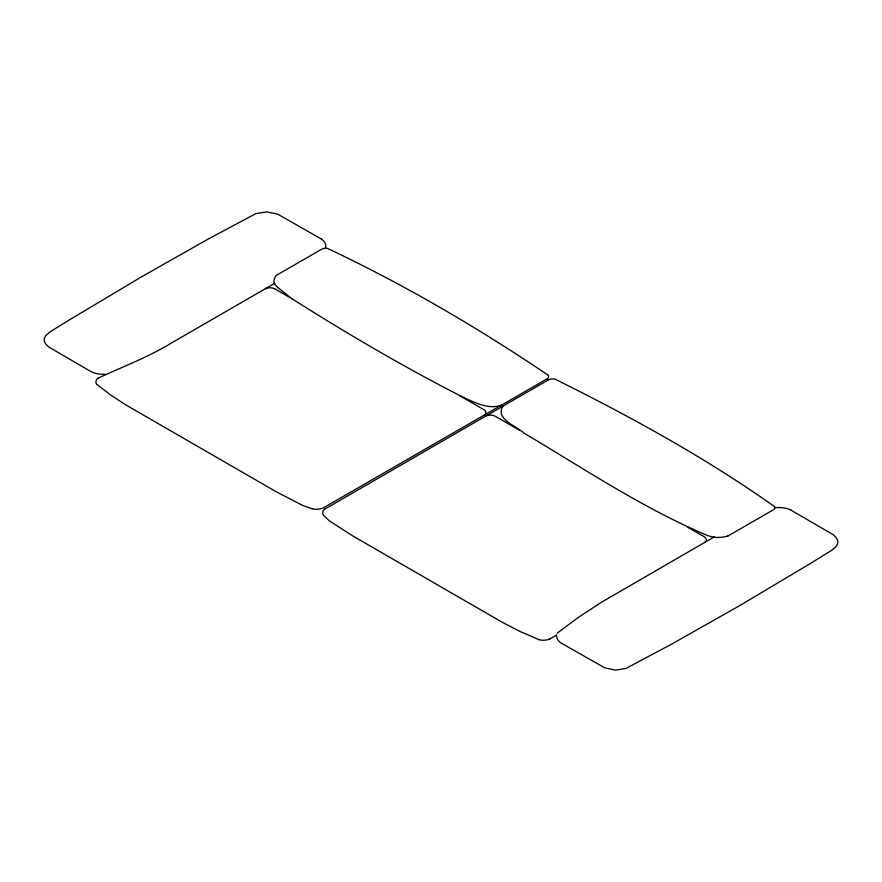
<?xml version="1.0" encoding="UTF-8"?>
<svg xmlns="http://www.w3.org/2000/svg" width="882" height="882" viewBox="0 0 882 882"><rect width="100%" height="100%" fill="white"/><g stroke="black" fill="none" stroke-linecap="round" stroke-linejoin="round"><path stroke-width="1.32" d="M548.428 379.888L502.872 406.194C494.934 419.093 516.51 426.061 523.897 433.084C583.884 468.562 642.482 508.01 706.857 535.264A22.712 13.109 0 0 0 713.913 537.127M265.372 288.745L274.688 283.343M557.137 633.221L578.592 617.235L601.722 602.075L704.376 542.617A7.067 4.079 0 0 0 704.376 536.84L687.321 527.006M98.056 378.202C122.355 366.846 148.374 357.144 171.637 342.866L264.997 288.943A6.957 4.013 0 0 1 274.853 288.943M276.32 275.393L321.665 249.209C323.352 248.316 325.315 248.107 327.189 248.283C403.758 284.335 477.305 327.398 547.524 374.762M546.851 378.973L323.01 508.087A11.687 6.747 0 0 1 312.107 508.815M324.808 509.123L485.376 416.304A8.302 4.796 0 0 1 485.64 416.161L502.872 406.194M714.067 537.017L704.652 542.441M549.773 638.998L556.652 635.018A19.294 11.146 0 0 0 560.842 642.879L604.776 667.861L615.404 670.133L625.812 668.523L672.15 643.849L739.05 605.989L810.172 563.62L831.759 550.291L836.048 546.597L837.668 543.676L837.746 540.732L836.29 537.755L833.303 534.757L790.978 510.149M727.848 536.08L773.194 509.895C774.33 509.344 775.201 507.8 774.837 506.841C707.088 458.75 631.159 416.866 555.726 379.503M501.296 405.279C488.606 409.491 476.06 403.085 464.704 398.047C405.632 368.014 347.717 334.091 292.041 298.789M104.947 374.233L104.793 374.233A19.294 11.146 0 0 1 91.331 371.807L48.675 346.946L45.787 344.101L44.309 341.29L44.254 338.512L45.743 335.59L49.976 331.897L68.168 320.64L141.175 277.036L208.031 239.154L255.868 213.62L266.838 211.867L277.742 214.161L321.235 238.945M312.162 508.727L302.846 505.54L275.923 491.572L125.994 405.003L110.735 395.081L96.932 384.464M538.913 639.648L520.171 631.512L502.674 622.494L353.395 536.311L329.295 520.821L323.727 515.452M519.564 430.251L495.375 416.304A7.177 4.145 0 0 0 485.563 416.106M274.997 288.943L291.953 298.733L277.731 287.51M459.621 395.643L483.777 409.601M547.7 374.707A6.637 3.826 0 0 1 547.005 379.051M323.551 515.419A11.687 6.747 0 0 1 324.686 509.068M548.295 379.8A6.637 3.826 0 0 1 555.825 379.403M274.335 283.453A20.837 12.028 0 0 1 276.43 275.427M549.85 639.064A11.687 6.747 0 0 1 538.858 639.726M774.826 507.745A19.669 11.356 0 0 1 791.077 510.083M321.346 238.89A19.669 11.356 0 0 1 325.392 248.272M96.799 384.497A11.687 6.747 0 0 1 97.935 378.158M727.793 536.013A20.837 12.028 0 0 1 713.88 537.226M277.775 287.499A22.712 13.109 0 0 1 274.511 283.431M483.843 409.568A7.177 4.145 0 0 1 484.108 415.268"/></g></svg>
